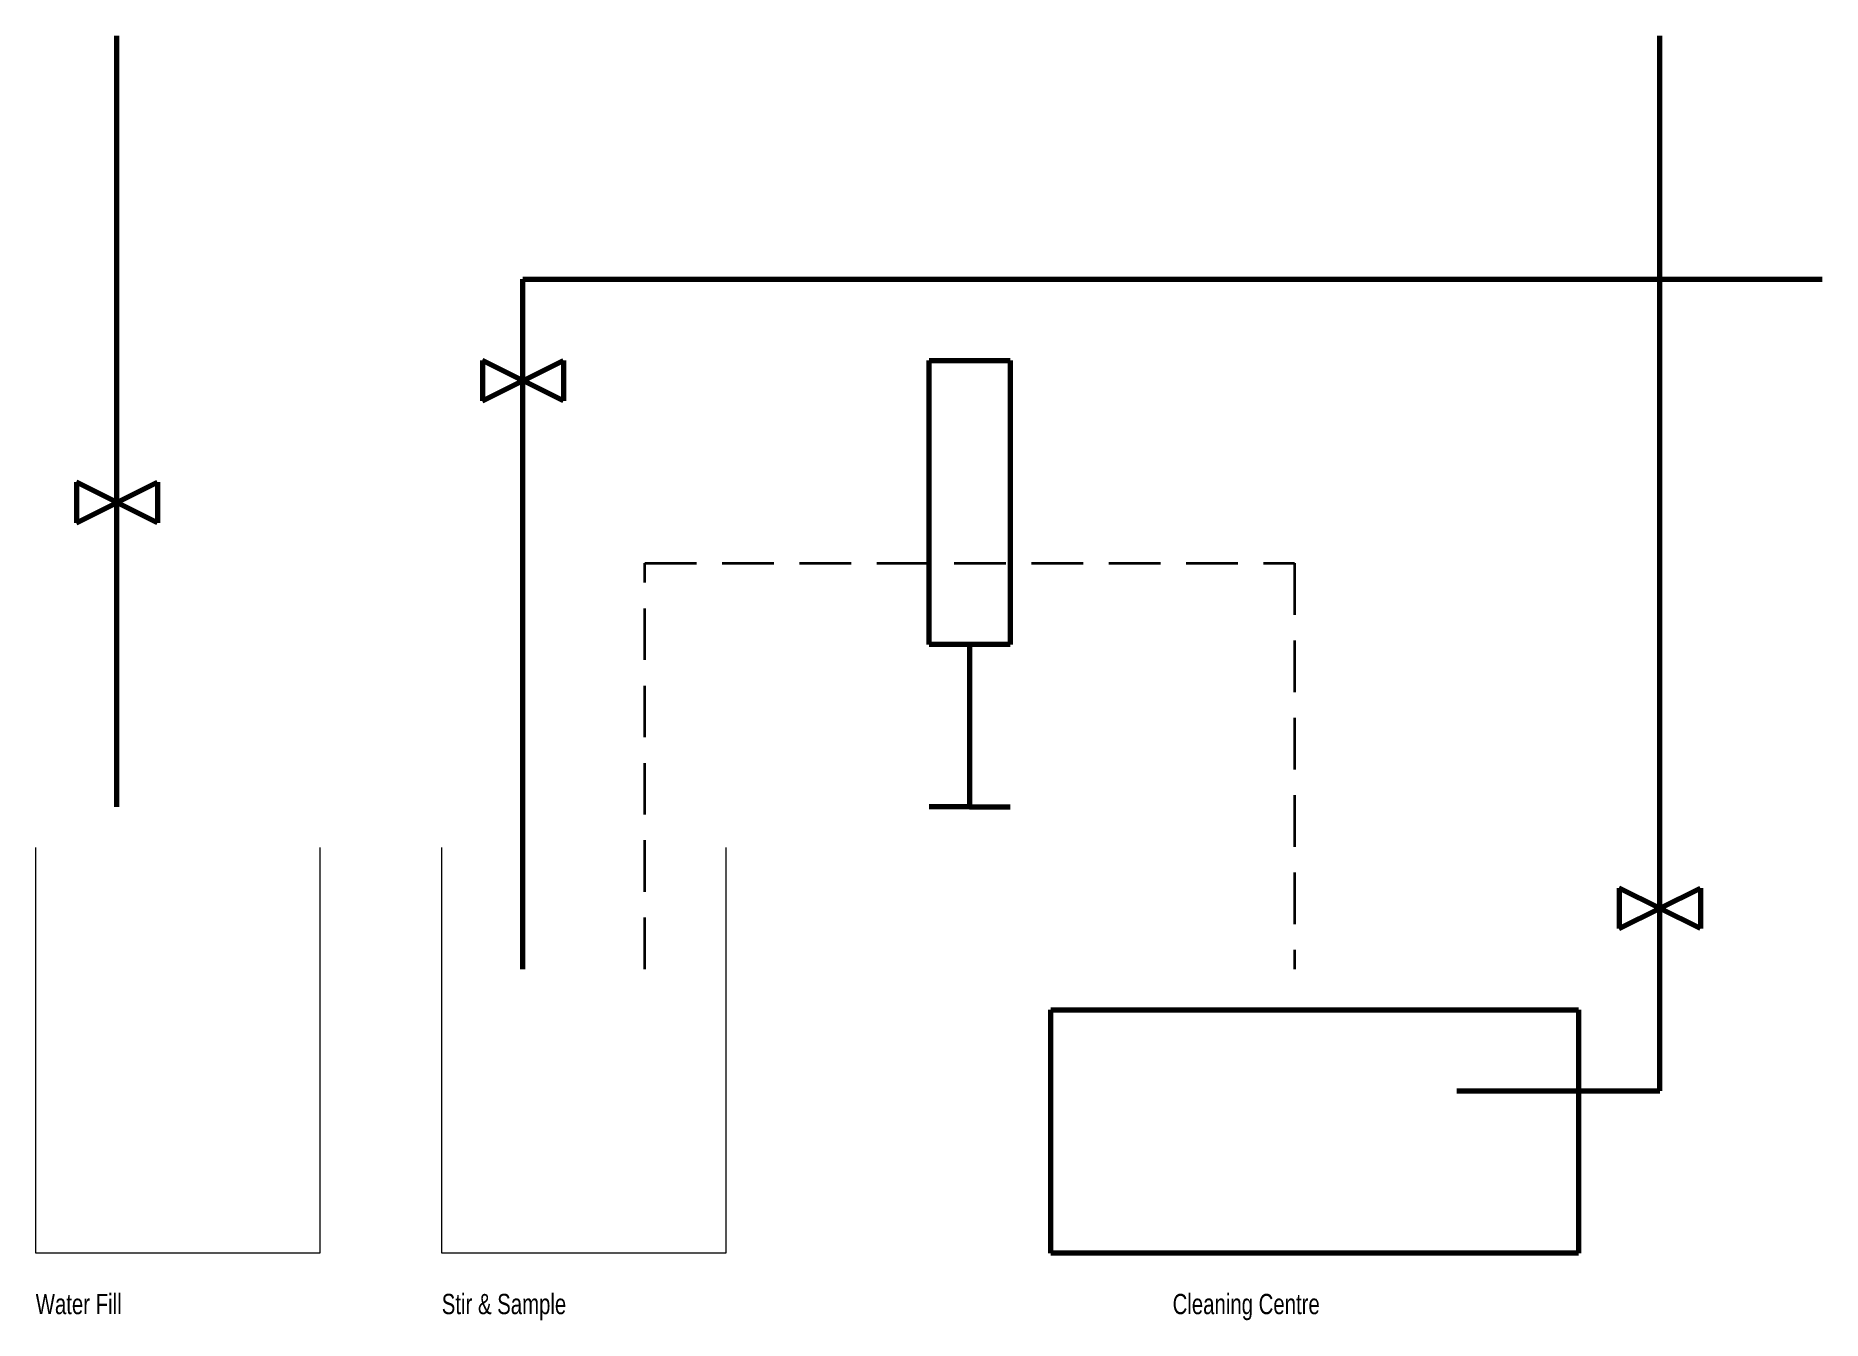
# Model space of a CAD drawing. Header units: millimetres. Extents: x 100 to 540, y -17 to 300.
import ezdxf

# ---------------------------------------------------------------- set-up
doc = ezdxf.new("R2010")
doc.units = ezdxf.units.MM
doc.linetypes.add('DASHED', pattern=[19.05, 12.7, -6.35])
doc.layers.get('0').update_dxf_attribs({"linetype": 'CONTINUOUS', "lineweight": 0})
doc.styles.get("Standard").update_dxf_attribs({"font": 'txt', "width": 0.75})

msp = doc.modelspace()

# ---------------------------------------------------------------- linework, layer by layer
at = {"lineweight": 70}
for p, q in [((120, 110), (120, 300)), ((220, 70), (220, 240)), ((220, 240), (540, 240)), ((320, 220), (340, 220)), ((320, 150), (320, 220)), ((340, 220), (340, 150)), ((340, 150), (320, 150)), ((330, 150), (330, 110)), ((330, 110), (320, 110)), ((330, 110), (340, 110))]:
    msp.add_line(p, q, dxfattribs=at)
at = {"linetype": 'CONTINUOUS', "lineweight": 70}
for p, q in [((500, 40), (500, 300)), ((210, 220), (210, 210)), ((210, 210), (230, 220)), ((230, 210), (210, 220)), ((230, 220), (230, 210)), ((110, 190), (110, 180)), ((110, 180), (130, 190)), ((130, 180), (110, 190)), ((130, 190), (130, 180)), ((490, 90), (490, 80)), ((490, 80), (510, 90)), ((510, 80), (490, 90)), ((510, 90), (510, 80)), ((350, 60), (480, 60)), ((350, 0), (350, 60)), ((480, 60), (480, 0)), ((450, 40), (500, 40)), ((480, 0), (350, 0))]:
    msp.add_line(p, q, dxfattribs=at)
at = {"linetype": 'DASHED', "lineweight": 35}
for p, q in [((250, 70), (250, 170)), ((250, 170), (410, 170)), ((410, 170), (410, 70))]:
    msp.add_line(p, q, dxfattribs=at)
for p, q in [((100, 0), (100, 100)), ((170, 100), (170, 0)), ((200, 0), (200, 100)), ((270, 100), (270, 0)), ((170, 0), (100, 0)), ((270, 0), (200, 0))]:
    msp.add_line(p, q)

# ---------------------------------------------------------------- texts
at = {"linetype": 'CONTINUOUS', "lineweight": 70, "char_height": 5, "width": 100, "attachment_point": 1}
for s, insert in [('Water\\~Fill', (100, -10)), ('Stir\\~&\\~Sample', (200, -10)), ('Cleaning\\~Centre', (380, -10))]:
    msp.add_mtext(s, dxfattribs=dict(at, insert=insert))

doc.saveas('drawing.dxf')
